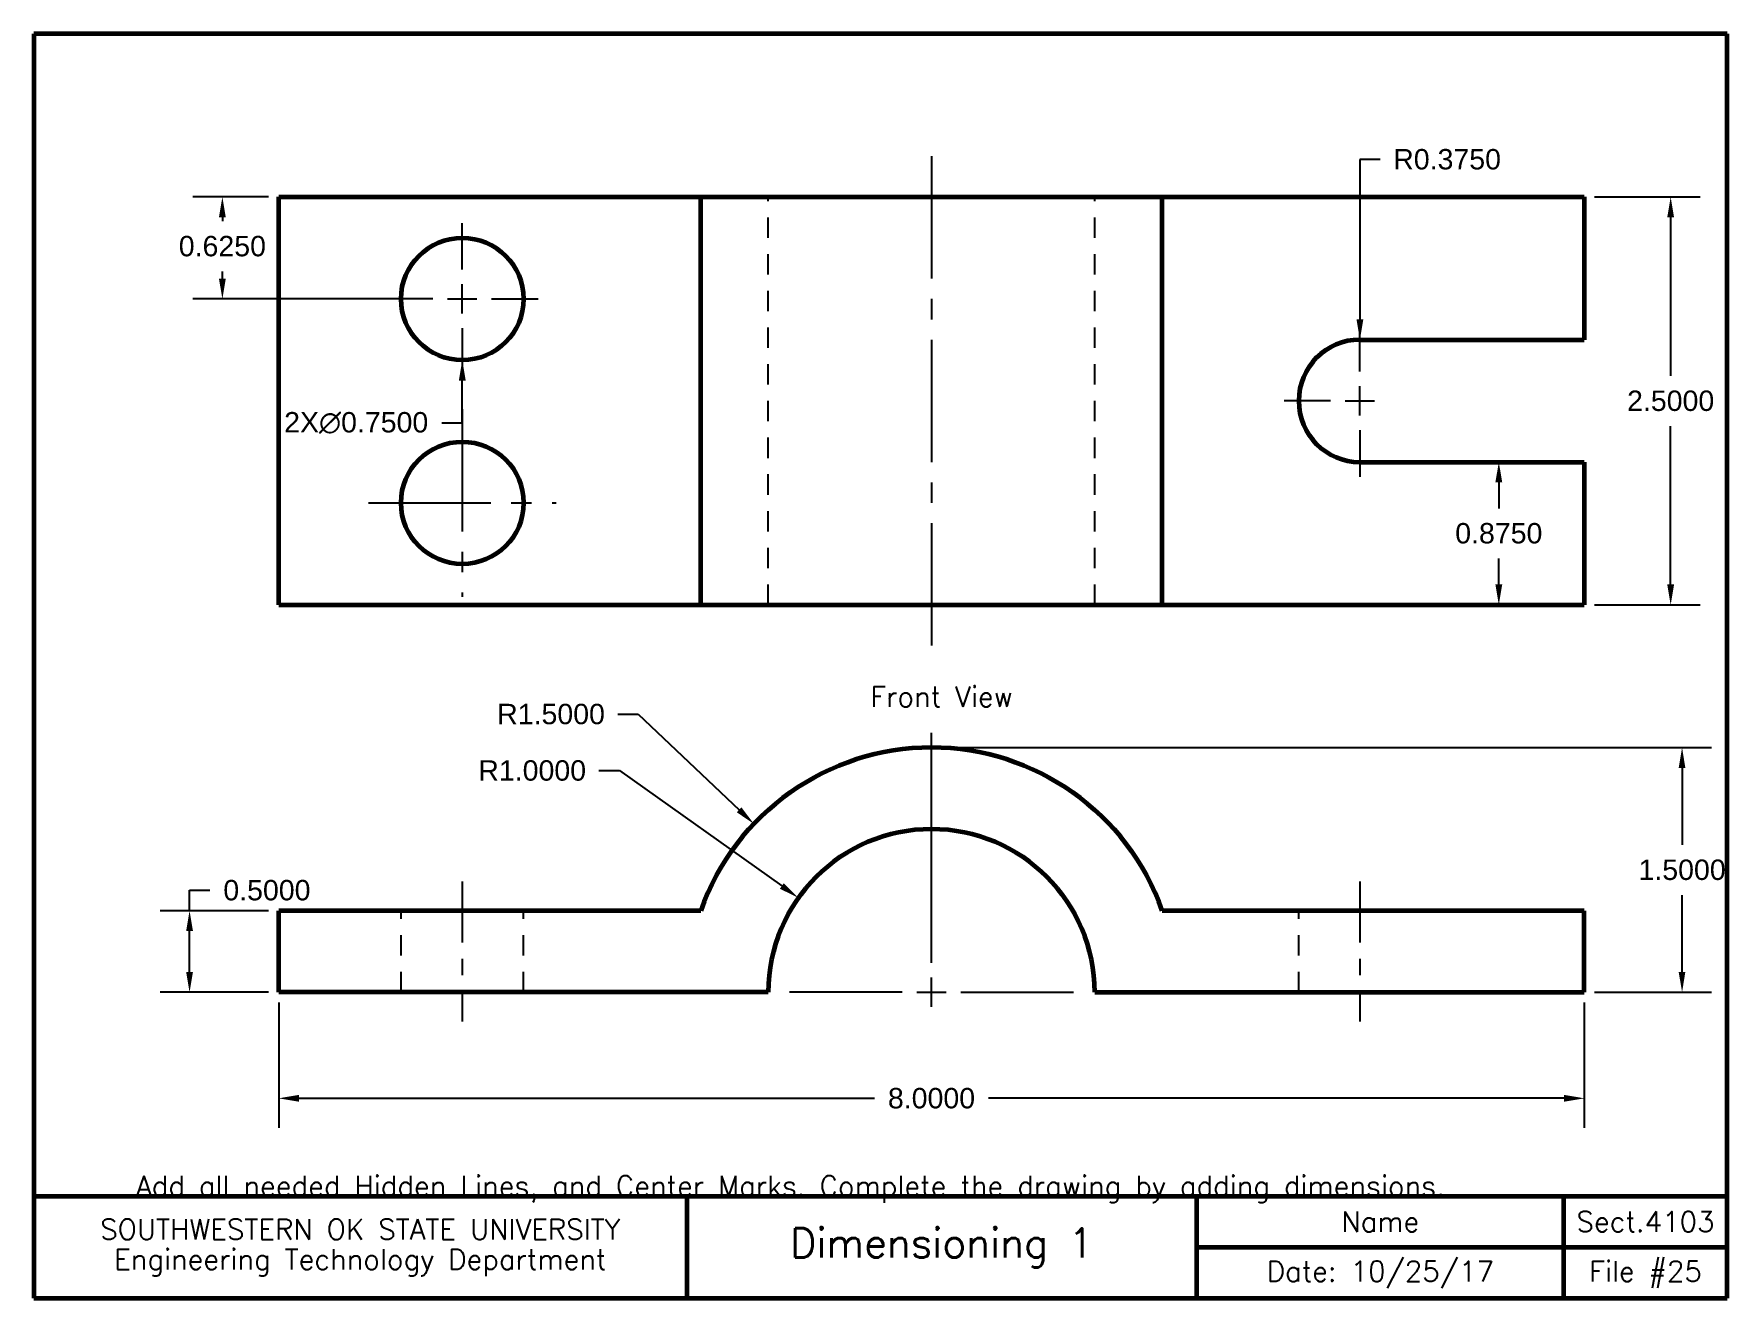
# Model space of a CAD drawing. Header units: inches. Extents: x 0 to 10.4, y 0 to 7.8.
import ezdxf
from ezdxf.enums import TextEntityAlignment as Align

# ---------------------------------------------------------------- set-up
doc = ezdxf.new("R2010")
doc.units = ezdxf.units.IN
doc.header["$MEASUREMENT"] = 0
doc.linetypes.add('CENTER2', pattern=[1.125, 0.75, -0.125, 0.125, -0.125])
doc.linetypes.add('HIDDEN2', pattern=[0.1875, 0.125, -0.0625])
doc.layers.add('Borders', color=1, linetype='Continuous', lineweight=60)
doc.layers.add('Object', color=7, linetype='Continuous', lineweight=60)
for name, color, linetype in [('Center', 5, 'CENTER2'), ('Dimensions', 5, 'Continuous'), ('Hidden', 104, 'HIDDEN2'), ('Text', 5, 'Continuous')]:
    doc.layers.add(name, color=color, linetype=linetype)
doc.styles.add('Romans', font='romans.shx')
doc.styles.get("Standard").update_dxf_attribs({"font": 'arial.ttf'})
doc.dimstyles.get("Standard").update_dxf_attribs({"dimtxt": 0.18, "dimasz": 0.18, "dimexe": 0.18, "dimexo": 0.0625, "dimgap": 0.09, "dimtad": 0, "dimtih": 1, "dimtoh": 1, "dimdec": 4, "dimzin": 0, "dimdsep": 46, "dimtxsty": 'Standard', "dimcen": 0.09, "dimadec": 0, "dimazin": 0, "dimtfac": 1, "dimtdec": 4, "dimtofl": 0, "dimtmove": 0, "dimatfit": 3, "dimfxl": 1, "dimtolj": 1, "dimtzin": 0, "dimarcsym": 0})

# ---------------------------------------------------------------- blocks, each defined once
blk = doc.blocks.new('*D5')
at = {"layer": 'Defpoints', "color": 0, "transparency": 16777216}
for p in [(1.5, 1.875), (9.5, 1.875), (9.5, 1.225)]:
    blk.add_point(p, dxfattribs=at)
at = {"layer": 'Dimensions', "color": 0, "lineweight": -2, "transparency": 16777216}
for p, q in [((1.5, 1.812), (1.5, 1.045)), ((9.5, 1.812), (9.5, 1.045)), ((1.625, 1.225), (5.151, 1.225)), ((9.375, 1.225), (5.849, 1.225))]:
    blk.add_line(p, q, dxfattribs=at)
at = {"layer": 'Dimensions', "color": 0, "transparency": 16777216}
for points in [[(1.625, 1.246), (1.625, 1.204), (1.5, 1.225)], [(9.375, 1.246), (9.375, 1.204), (9.5, 1.225)]]:
    blk.add_solid(points, dxfattribs=at)
at = {"layer": 'Dimensions', "color": 0, "transparency": 16777216, "insert": (5.5, 1.225), "char_height": 0.125, "attachment_point": 5}
blk.add_mtext('\\A1;8.0000', dxfattribs=at)
blk = doc.blocks.new('*D6')
at = {"layer": 'Defpoints', "color": 0, "transparency": 16777216}
for p in [(5.5, 3.375), (10.099, 3.375), (9.5, 1.875)]:
    blk.add_point(p, dxfattribs=at)
at = {"layer": 'Dimensions', "color": 0, "lineweight": -2, "transparency": 16777216}
for p, q in [((5.562, 3.375), (10.279, 3.375)), ((10.099, 3.25), (10.099, 2.779)), ((10.099, 2), (10.099, 2.471)), ((9.562, 1.875), (10.279, 1.875))]:
    blk.add_line(p, q, dxfattribs=at)
at = {"layer": 'Dimensions', "color": 0, "transparency": 16777216}
for points in [[(10.078, 3.25), (10.119, 3.25), (10.099, 3.375)], [(10.078, 2), (10.119, 2), (10.099, 1.875)]]:
    blk.add_solid(points, dxfattribs=at)
at = {"layer": 'Dimensions', "color": 0, "transparency": 16777216, "insert": (10.099, 2.625), "char_height": 0.125, "attachment_point": 5}
blk.add_mtext('\\A1;1.5000', dxfattribs=at)
blk = doc.blocks.new('*D7')
at = {"layer": 'Defpoints', "color": 0, "transparency": 16777216}
for p in [(0.954, 2.375), (1.5, 2.375), (1.5, 1.875)]:
    blk.add_point(p, dxfattribs=at)
at = {"layer": 'Dimensions', "color": 0, "lineweight": -2, "transparency": 16777216}
for p, q in [((0.954, 2.375), (0.954, 2.5)), ((0.954, 2.5), (1.079, 2.5)), ((1.438, 2.375), (0.774, 2.375)), ((0.954, 2), (0.954, 2.25)), ((1.438, 1.875), (0.774, 1.875))]:
    blk.add_line(p, q, dxfattribs=at)
at = {"layer": 'Dimensions', "color": 0, "transparency": 16777216}
for points in [[(0.933, 2.25), (0.975, 2.25), (0.954, 2.375)], [(0.933, 2), (0.975, 2), (0.954, 1.875)]]:
    blk.add_solid(points, dxfattribs=at)
at = {"layer": 'Dimensions', "color": 0, "transparency": 16777216, "insert": (1.428, 2.5), "char_height": 0.125, "attachment_point": 5}
blk.add_mtext('\\A1;0.5000', dxfattribs=at)
blk = doc.blocks.new('*D9')
at = {"layer": 'Defpoints', "color": 0, "transparency": 16777216}
for p in [(2.625, 6.5), (2.625, 5.75)]:
    blk.add_point(p, dxfattribs=at)
at = {"layer": 'Dimensions', "color": 0, "lineweight": -2, "transparency": 16777216}
for p, q in [((2.625, 6.305), (2.625, 6.59)), ((2.445, 6.125), (2.16, 6.125)), ((2.535, 6.125), (2.715, 6.125)), ((2.625, 6.035), (2.625, 6.215)), ((2.805, 6.125), (3.09, 6.125)), ((2.625, 5.945), (2.625, 5.66)), ((2.625, 5.365), (2.625, 5.625)), ((2.5, 5.365), (2.625, 5.365))]:
    blk.add_line(p, q, dxfattribs=at)
at = {"layer": 'Dimensions', "color": 0, "transparency": 16777216}
blk.add_solid([(2.604, 5.625), (2.646, 5.625), (2.625, 5.75)], dxfattribs=at)
at = {"layer": 'Dimensions', "color": 0, "transparency": 16777216, "insert": (1.975, 5.365), "char_height": 0.125, "attachment_point": 5}
blk.add_mtext('\\A1;2X∅0.7500', dxfattribs=at)
blk = doc.blocks.new('*D10')
at = {"layer": 'Defpoints', "color": 0, "transparency": 16777216}
for p in [(9.5, 6.75), (10.029, 6.75), (9.5, 4.25)]:
    blk.add_point(p, dxfattribs=at)
at = {"layer": 'Dimensions', "color": 0, "lineweight": -2, "transparency": 16777216}
for p, q in [((9.562, 6.75), (10.209, 6.75)), ((10.029, 6.625), (10.029, 5.654)), ((10.029, 4.375), (10.029, 5.346)), ((9.562, 4.25), (10.209, 4.25))]:
    blk.add_line(p, q, dxfattribs=at)
at = {"layer": 'Dimensions', "color": 0, "transparency": 16777216}
for points in [[(10.008, 6.625), (10.05, 6.625), (10.029, 6.75)], [(10.008, 4.375), (10.05, 4.375), (10.029, 4.25)]]:
    blk.add_solid(points, dxfattribs=at)
at = {"layer": 'Dimensions', "color": 0, "transparency": 16777216, "insert": (10.029, 5.5), "char_height": 0.125, "attachment_point": 5}
blk.add_mtext('\\A1;2.5000', dxfattribs=at)
blk = doc.blocks.new('*D17')
at = {"layer": 'Center', "color": 0, "lineweight": -2, "transparency": 16777216}
for p, q in [((9.438, 5.125), (8.796, 5.125)), ((8.976, 5), (8.976, 4.841)), ((8.976, 4.375), (8.976, 4.534)), ((9.438, 4.25), (8.796, 4.25))]:
    blk.add_line(p, q, dxfattribs=at)
at = {"layer": 'Center', "color": 0, "transparency": 16777216}
for points in [[(8.955, 5), (8.997, 5), (8.976, 5.125)], [(8.955, 4.375), (8.997, 4.375), (8.976, 4.25)]]:
    blk.add_solid(points, dxfattribs=at)
at = {"layer": 'Defpoints', "color": 0, "transparency": 16777216}
for p in [(9.5, 5.125), (8.976, 4.25), (9.5, 4.25)]:
    blk.add_point(p, dxfattribs=at)
at = {"layer": 'Center', "color": 0, "transparency": 16777216, "insert": (8.976, 4.688), "char_height": 0.125, "attachment_point": 5}
blk.add_mtext('\\A1;0.8750', dxfattribs=at)
blk = doc.blocks.new('*D18')
at = {"layer": 'Center', "color": 0, "lineweight": -2, "transparency": 16777216}
for p, q in [((1.438, 6.75), (0.975, 6.75)), ((1.155, 6.625), (1.155, 6.602)), ((1.155, 6.25), (1.155, 6.294)), ((1.438, 6.125), (0.975, 6.125))]:
    blk.add_line(p, q, dxfattribs=at)
at = {"layer": 'Center', "color": 0, "transparency": 16777216}
for points in [[(1.134, 6.625), (1.176, 6.625), (1.155, 6.75)], [(1.134, 6.25), (1.176, 6.25), (1.155, 6.125)]]:
    blk.add_solid(points, dxfattribs=at)
at = {"layer": 'Defpoints', "color": 0, "transparency": 16777216}
for p in [(1.5, 6.75), (1.155, 6.125), (1.5, 6.125)]:
    blk.add_point(p, dxfattribs=at)
at = {"layer": 'Center', "color": 0, "transparency": 16777216, "insert": (1.155, 6.448), "char_height": 0.125, "attachment_point": 5}
blk.add_mtext('\\A1;0.6250', dxfattribs=at)

msp = doc.modelspace()

# ---------------------------------------------------------------- linework, layer by layer
at = {"layer": 'Borders'}
for p, q in [((10.375, 7.75), (0, 7.75)), ((0, 7.75), (0, 0)), ((10.375, 0), (10.375, 7.75)), ((0, 0.625), (10.375, 0.625)), ((4, 0.625), (4, 0)), ((7.125, 0), (7.125, 0.625)), ((9.375, 0), (9.375, 0.625)), ((7.125, 0.3125), (10.375, 0.3125)), ((0, 0), (10.375, 0))]:
    msp.add_line(p, q, dxfattribs=at)
at = {"layer": 'Center'}
for p, q in [((5.5, 7), (5.5, 4)), ((2.16, 6.125), (1.4375, 6.125)), ((2.625, 5.45), (2.625, 4.3)), ((2.05, 4.875), (3.2, 4.875))]:
    msp.add_line(p, q, dxfattribs=at)
at = {"layer": 'Center', "ltscale": 0.5}
for p, q in [((2.625, 2.555), (2.625, 1.695)), ((8.125, 2.555), (8.125, 1.695))]:
    msp.add_line(p, q, dxfattribs=at)
at = {"layer": 'Dimensions'}
for p, q in [((8.25, 6.98063), (8.125, 6.98063)), ((8.125, 6.98063), (8.125, 6)), ((8.125, 5.68), (8.125, 5.965)), ((7.945, 5.5), (7.66, 5.5)), ((8.035, 5.5), (8.215, 5.5)), ((8.125, 5.41), (8.125, 5.59)), ((8.125, 5.32), (8.125, 5.035)), ((3.57783, 3.57984), (3.70283, 3.57984)), ((3.70283, 3.57984), (4.32107, 2.99337)), ((3.46237, 3.23371), (3.58737, 3.23371)), ((3.58737, 3.23371), (4.58286, 2.52652)), ((5.32, 1.875), (4.63093, 1.875)), ((5.32, 1.875), (4.63093, 1.875)), ((5.41, 1.875), (5.59, 1.875)), ((5.41, 1.875), (5.59, 1.875)), ((5.5, 1.785), (5.5, 1.965)), ((5.5, 1.785), (5.5, 1.965)), ((5.68, 1.875), (6.36907, 1.875))]:
    msp.add_line(p, q, dxfattribs=at)
for q in [(5.5, 3.465), (5.5, 2.965)]:
    msp.add_line((5.5, 2.055), q, dxfattribs=at).dxf.unprotected_set("ltscale", 0)
for points in [[(8.10417, 6), (8.14583, 6), (8.125, 5.875)], [(4.33541, 3.00848), (4.30673, 2.97825), (4.41175, 2.90734)], [(4.59493, 2.54351), (4.5708, 2.50954), (4.68477, 2.45413)]]:
    msp.add_solid(points, dxfattribs=at)
at = {"layer": 'Hidden'}
for p, q in [((4.5, 4.25), (4.5, 6.75)), ((6.5, 4.25), (6.5, 6.75)), ((2.25, 1.875), (2.25, 2.375)), ((3, 1.875), (3, 2.375)), ((7.75, 1.875), (7.75, 2.375))]:
    msp.add_line(p, q, dxfattribs=at)
at = {"layer": 'Object'}
for p, q in [((1.5, 4.25), (1.5, 6.75)), ((1.5, 6.75), (9.5, 6.75)), ((4.08579, 4.25), (4.08579, 6.75)), ((6.91421, 4.25), (6.91421, 6.75)), ((9.5, 6.75), (9.5, 5.875)), ((8.125, 5.875), (9.5, 5.875)), ((1.5, 4.25), (1.5, 5.5)), ((8.125, 5.125), (9.5, 5.125)), ((9.5, 5.125), (9.5, 4.25)), ((1.5, 4.25), (9.5, 4.25)), ((1.5, 1.875), (1.5, 2.375)), ((4.08579, 2.375), (1.5, 2.375)), ((9.5, 2.375), (6.91421, 2.375)), ((9.5, 1.875), (9.5, 2.375)), ((4.5, 1.875), (1.5, 1.875)), ((6.5, 1.875), (9.5, 1.875))]:
    msp.add_line(p, q, dxfattribs=at)
for centre in [(2.625, 6.125), (2.625, 4.875)]:
    msp.add_circle(centre, 0.375, dxfattribs=at)
for centre, radius, start, end in [((8.125, 5.5), 0.375, 90, 270), ((5.5, 1.875), 1.5, 19.471221, 160.528779), ((5.5, 1.875), 1, 0, 180)]:
    msp.add_arc(centre, radius, start, end, dxfattribs=at)

# ---------------------------------------------------------------- texts
at = {"layer": 'Dimensions', "char_height": 0.125, "attachment_point": 5}
for s, insert in [('\\A1;R0.3750', (8.65907, 6.98063)), ('\\A1;R1.5000', (3.16876, 3.57984)), ('\\A1;R1.0000', (3.05331, 3.23371))]:
    msp.add_mtext(s, dxfattribs=dict(at, insert=insert))
at = {"layer": 'Text', "style": 'Romans'}
for s, p in [('Front View', (5.125, 3.625)), ('Add all needed Hidden Lines, and Center Marks. Complete the drawing by adding dimensions.', (0.625, 0.625))]:
    msp.add_text(s, height=0.125, dxfattribs=at).set_placement(p)
for s, height, p in [('Name', 0.125, (8.25, 0.46875)), ('Sect.4103', 0.125, (9.875, 0.46875)), ('SOUTHWESTERN OK STATE UNIVERSITY', 0.125, (2, 0.42246)), ('Dimensioning 1', 0.18, (5.5625, 0.3125)), ('Engineering Technology Department', 0.125, (2, 0.22008)), ('Date: 10/25/17', 0.125, (8.25, 0.15625)), ('File #25', 0.125, (9.875, 0.15625))]:
    msp.add_text(s, height=height, dxfattribs=at).set_placement(p, align=Align.MIDDLE)

# ---------------------------------------------------------------- dimensions: what is measured, and where the dimension line sits
at = {"layer": 'Center'}
dim = msp.add_linear_dim(base=(1.15469, 6.125), p1=(1.5, 6.75), p2=(1.5, 6.125), angle=90, dimstyle='Standard', override={"dimtxt": 0.125, "dimasz": 0.125, "dimcen": -0.09}, dxfattribs=at)
dim.commit()
dim.dimension.update_dxf_attribs({"geometry": '*D18', "text_midpoint": (1.15469, 6.44812), "dimtype": 160})
dim = msp.add_linear_dim(base=(8.97624, 4.25), p1=(9.5, 5.125), p2=(9.5, 4.25), angle=90, dimstyle='Standard', override={"dimtxt": 0.125, "dimasz": 0.125, "dimcen": -0.09}, dxfattribs=at)
dim.commit()
dim.dimension.update_dxf_attribs({"geometry": '*D17', "text_midpoint": (8.97624, 4.6875)})
at = {"layer": 'Dimensions'}
for base, p1, p2, picture, middle in [((10.02933, 6.75), (9.5, 4.25), (9.5, 6.75), '*D10', (10.02933, 5.5)), ((10.0986, 3.375), (9.5, 1.875), (5.5, 3.375), '*D6', (10.0986, 2.625)), ((0.95421, 2.375), (1.5, 1.875), (1.5, 2.375), '*D7', (1.42846, 2.5))]:
    dim = msp.add_linear_dim(base=base, p1=p1, p2=p2, angle=90, dimstyle='Standard', override={"dimtxt": 0.125, "dimasz": 0.125, "dimcen": -0.09}, dxfattribs=at)
    dim.commit()
    dim.dimension.update_dxf_attribs({"geometry": picture, "text_midpoint": middle})
dim = msp.add_diameter_dim_2p(p1=(2.625, 6.5), p2=(2.625, 5.75), text='2X<>', dimstyle='Standard', override={"dimtxt": 0.125, "dimasz": 0.125, "dimcen": -0.09}, dxfattribs=at)
dim.commit()
dim.dimension.update_dxf_attribs({"geometry": '*D9', "text_midpoint": (1.97497, 5.36531), "dimtype": 163})
dim = msp.add_linear_dim(base=(9.5, 1.22522), p1=(1.5, 1.875), p2=(9.5, 1.875), dimstyle='Standard', override={"dimtxt": 0.125, "dimasz": 0.125, "dimcen": -0.09}, dxfattribs=at)
dim.commit()
dim.dimension.update_dxf_attribs({"geometry": '*D5', "text_midpoint": (5.5, 1.22522), "dimtype": 160})

doc.saveas('drawing.dxf')
